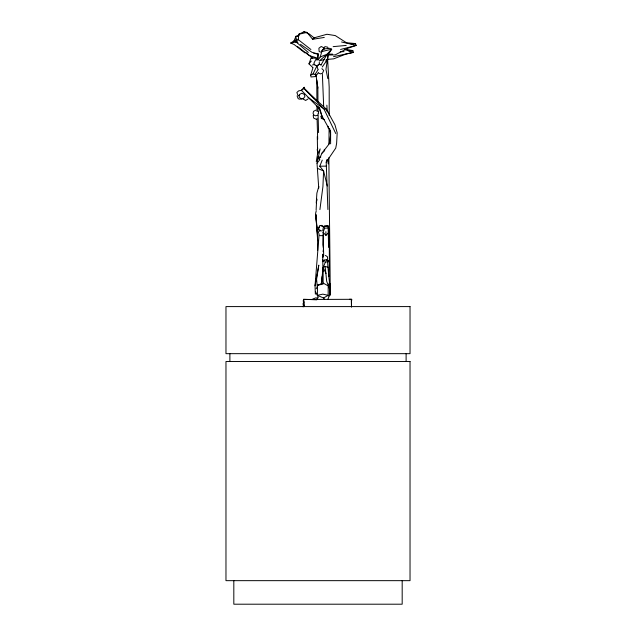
<?xml version="1.0" encoding="UTF-8"?>
<svg xmlns="http://www.w3.org/2000/svg" width="636" height="636" viewBox="0 0 636 636"><rect width="100%" height="100%" fill="white"/><g stroke="black" fill="none" stroke-linecap="round" stroke-linejoin="round"><path stroke-width="0.95" d="M327.262 285.381L323.12 283.036L323.144 267.637L325.242 262.366L324.638 260.068L326.427 259.639L329.361 261.929L328.836 276.565M330.609 143.839L330.609 131.533L321.816 115.704L318.549 106.935L319.876 108.359M303.348 302.028L303.507 301.106M325.242 262.366L327.564 261.531L329.361 261.929L329.289 231.234L328.144 225.883L324.694 225.78L323.47 226.734L322.738 230.844M328.597 247.42L328.144 225.883L323.47 226.734L324.599 228.197L328.208 227.974M328.939 144.014L329.09 128.369M329.217 115.649L329.178 87.092L327.58 58.472L328.12 54.712L331.698 49.187L329.599 48.32L323.525 49.004L321.562 50.8M321.999 282.114L322.078 276.628M329.893 283.441L330.132 295.056L329.742 289.73M317.936 158.976L320.147 148.896L317.603 153.999L316.259 161.528M330.132 295.056L330.227 291.908C329.925 247.15 329.21 202.439 328.876 157.672M317.11 298.459L318.278 297.537L317.364 295.35L317.523 285.206L323.064 284.133M296.145 40.1L295.955 36.292L293.403 42.373L290.747 43.081L294.102 44.488L304.93 52.915M323.303 234.708L322.881 244.844L323.35 248.183M317.277 287.536L317.523 285.206M317.3 59.53L318.151 54.219L317.817 58.981M327.58 58.472L325.958 69.411L327.81 78.562M310.909 49.513L298.395 39.766L298.745 34.288L303.865 31.8L306.981 32.38L312.65 39.289L324.281 37.437M316.251 202.979L316.895 193.098L318.66 187L317.022 163.198L317.984 157.076L320.838 156.965M315.361 294.198L315.027 285.763L319.161 233.802M328.12 54.712L327.317 62.702L326.355 59.275L325.568 62.233L322.253 67.003M318.151 285.182L321.307 283.64L323.144 267.637L325.131 266.397L327.961 267.287L330.307 291.073L326.689 281.231L325.131 266.397M319.916 209.586L322.921 186.579L323.597 170.997L319.757 166.234L322.253 160.129M323.088 251.665L323.47 249.018M316.466 202.964L316.116 210.174M316.752 201.04L317.03 199.124M318.588 188.566L318.867 186.65M301.408 90.312L304.215 87.275L304.016 88.515L301.408 90.312L320.131 109.479L321.816 115.704L321.363 118.399L324.392 119.624M315.027 285.763L318.795 265.132L316.585 279.307L317.285 286.613M318.358 233.15L318.708 231.393L320.377 230.232M303.396 304.318L303.547 303.642M303.857 306.719L303.459 303.738M316.195 211.033L315.607 213.306L317.563 235.884L317.682 250.401M303.491 304.533L303.698 305.193M312.538 67.273L308.961 63.854L311.107 57.876L315.504 58.202L317.873 59.474M327.898 209.538L326.212 162.188L327.039 159.429M303.102 306.806L303.412 305.383L303.428 305.797M318.374 72.568L315.607 76.551L310.996 76.98L310.686 75.135L313.015 67.488M317.984 60.221L320.194 56.986L321.864 51.548L323.525 49.004M317.769 148.061L317.197 149.762L317.769 152.378M323.692 255.823L323.072 232.402L324.599 228.197M327.953 299.079L329.392 295.613M329.615 282.217L328.089 285.858L328.216 285.222L328.168 295.311L328.868 295.994M329.647 128.583L330.593 134.84L329.194 143.863L322.007 153.141L319.137 159.398L317.984 157.076M320.886 65.246L327.071 54.219L331.698 49.187L321.864 51.548M310.686 75.135L312.984 73.967L317.253 65.23M316.728 60.142L317.96 57.693M315.766 59.498L313.834 63.306L315.082 65.46L317.014 65.81M303.459 301.369L303.372 300.216L303.714 301.369M303.793 302.752L303.785 302.108M316.14 288.768L316.911 287.544M312.984 73.967L315.122 74.356L318.262 69.388M308.961 63.854L311.266 61.12M315.607 76.551L316.402 75.342L315.122 74.356M326.212 162.188L335.752 148.077L336.627 143.331L337.183 132.797L334.949 124.831L326.395 109.233L304.016 88.515L323.939 108.931L335.776 133.56M323.334 48.861L324.909 46.611L327.699 47.167L328.248 48.59M303.555 306.027L303.3 306.417M319.518 226.837L318.358 229.214L320.059 231.059M317.022 163.198L319.844 159.62M313.731 114.83L313.182 115.498L313.596 118.018L316.474 119.425M322.905 259.83L322.969 261.666L323.986 260.514M312.65 39.289L313.961 37.874L326.96 34.265L335.267 35.576L346.437 42.731L355.516 43.574L356.184 45.395L348.194 48.137L335.188 54.887L328.319 55.03M323.072 232.402L325.958 235.36L328.653 232.577M322.969 261.666L324.638 260.068M322.007 153.141L324.71 150.597L324.241 149.365M294.206 41.467L297.004 39.05L296.432 40.513L294.206 41.467L297.926 42.755L296.432 40.513L298.395 39.766M317.849 65.333L319.351 64.045L319.264 62.082M321.061 116.253L322.428 117.938L321.363 118.399L321.061 116.253L321.816 115.704M293.76 40.966L290.747 43.081L292.29 42.699M307.904 99.073L305.606 100.472L302.975 98.906M317.364 295.35L323.549 297.998L328.168 295.311L322.778 294.142L317.364 295.35L315.369 291.503M316.005 110.06L313.508 111.348L313.071 113.351L313.747 114.973L315.639 115.847L317.738 115.211M320.194 56.986L327.071 54.219L319.391 60.865L324.551 59.458M312.721 299.063L315.885 297.831L317.738 298.236M295.955 36.292L299.492 35.044M321.307 283.64L323.12 283.036M340.562 49.481L356.184 45.395L341.532 41.968M312.483 64.967L314.987 64.339M298.745 34.288L306.981 32.38M333.51 56.668L353.377 52.383L352.813 50.57L345.292 49.25M300.812 90.463L298.634 90.868L296.861 92.506L297.902 95.257L299.087 95.774M293.403 42.373L296.074 41.912L308.317 52.486M351.175 44.282L355.516 43.574M296.289 36.475L298.212 36.22M301.774 98.89L299.317 99.137L298.141 98.62L297.091 95.877M333.145 46.643L346.223 45.426M327.309 59.402L333.749 58.822L345.769 54.147L353.377 52.383L344.275 49.401M348.846 50.92L352.813 50.57M327.882 54.298L332.477 54.084M340.26 51.739L344.052 51.635M319.757 166.234L326.348 166.099M349.387 299.278L351.374 299.278L351.811 299.882M319.852 235.63L322.42 235.678M316.792 299.826L303.571 299.254L303.611 304M326.395 109.233L323.939 108.931L308.07 97.435M311.107 57.876L312.817 58.154M313.739 53.249L318.572 54.306M321.633 230.908L319.264 230.367L318.485 228.57L319.526 225.708L321.888 225.383L323.875 226.909M321.347 64.8L319.018 64.26L316.982 66.279L317.825 68.982M318.644 54.132L312.006 52.327L300.51 44.321M316.784 57.9L309.175 55.547L297.354 46.404M321.029 225.891L323.239 226.678M303.865 31.8L309.104 33.867L314.279 38.009M320.647 52.136L319.137 51.5L318.898 48.225L321.204 46.484L323.597 47.676L324.145 49.266M317.706 168.468L323.597 170.997L327.294 185.99M318.636 73.061L320.449 73.887L322.492 73.275L323.692 70.477L321.888 68.64M325.401 255.402L327.405 256.729L327.667 259.329M306.417 52.86L310.901 56.707M326.435 110.418L327.858 111.745M327.532 260.18L329.361 261.929M313.953 98.31L304.668 88.682L304.215 87.275M323.549 297.998L324.606 299.23M351.843 299.938L351.334 299.31L303.618 299.476L304.421 306.035M326.427 259.639L327.564 261.531L327.961 267.287M328.502 229.747L329.289 231.234M323.144 267.637L326.053 273.456M322.023 280.969L322.15 281.486M322.953 271.294L322.706 254.32L323.255 256.976M303.261 303.611L303.491 304.882M318.302 111.34L318.644 113.28M303.499 300.613L303.626 301.353M317.054 118.161L317.698 139.244M316.005 74.992L317.857 88.022L317.96 101.784M317.857 88.022L316.76 80.064L316.903 100.607M303.197 303.77L303.388 305.161M303.364 301.766L303.459 302.664M327.763 159.342L328.232 163.881M303.388 301.074L303.467 301.806M317.062 228.125L315.798 214.427L317.674 240.662M317.245 230.089L317.698 234.978M326.856 105.179L327.262 111.896M328.12 126.302L328.232 128.226M323.676 106.673L322.388 74.301M322.706 254.32L322.81 257.071M318.056 113.582L318.58 132.622M351.509 306.838L351.374 299.278L351.454 307.021M325.878 231.671L325.958 235.36M317.292 136.557L317.603 153.999M318 106.697L318.04 111.61M316.935 105.496L316.974 111.364M406.11 353.664L406.11 361.51M402.183 580.66L402.183 604.2L233.817 604.2L233.817 580.66M229.89 353.664L229.89 361.51M303.571 302.092L303.372 304.167L303.571 302.092M299.461 94.557L299.103 96.966L301.106 98.811L303.253 98.707L304.89 96.616L304.421 94.446L301.766 93.238L299.461 94.557M303.666 301.154L303.34 300.423L303.666 301.154M410.029 306.592L225.971 306.592L225.971 353.664L410.029 353.664L410.029 306.592M410.029 361.51L225.971 361.51L225.971 580.66L410.029 580.66L410.029 361.51"/></g></svg>
